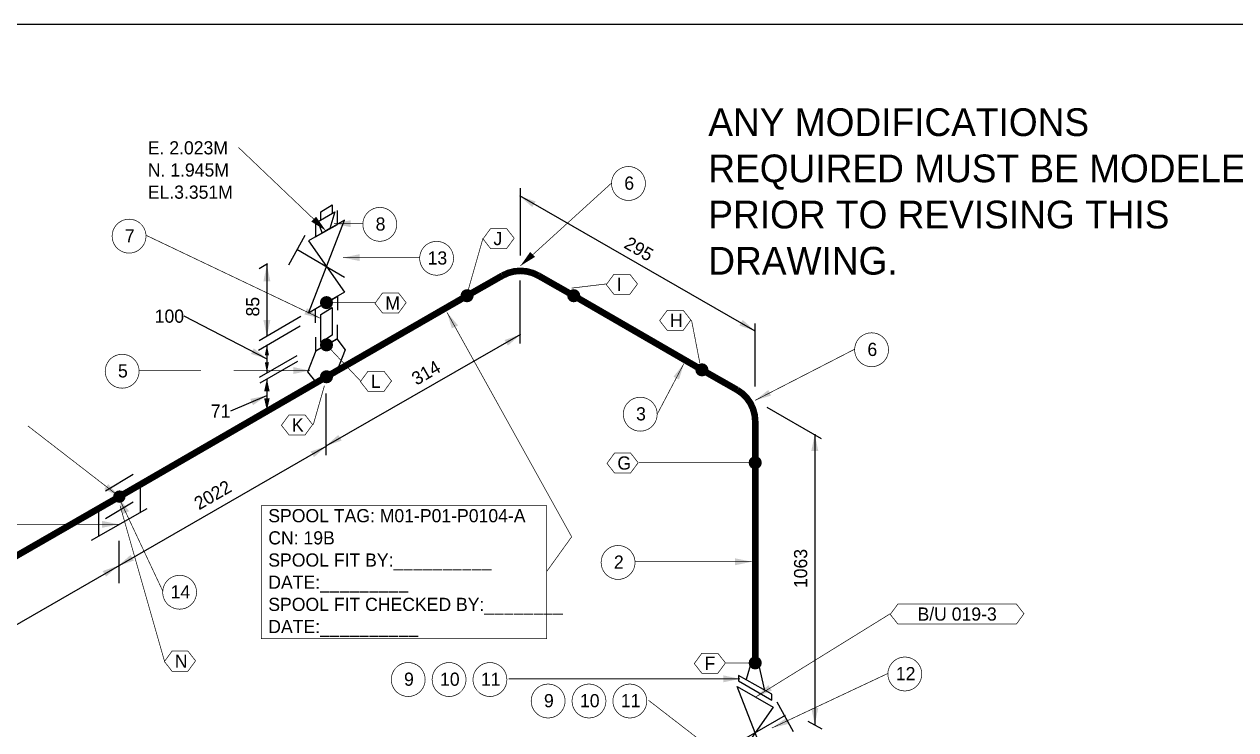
# Model space of a CAD drawing. Extents: x -4 to 431, y -3 to 272.
# Drawn here: x 85.7 to 260.6, y 166.3 to 268.2 of the extents above; entities that cross this region are included whole.
import ezdxf
from ezdxf.enums import TextEntityAlignment as Align

# ---------------------------------------------------------------- set-up
doc = ezdxf.new("R2010")
doc.units = 0
doc.header["$LTSCALE"] = 10
doc.layers.get('0').update_dxf_attribs({"lineweight": 0})
for name, color, linetype in [('BOM', 7, 'Continuous'), ('DIMENSION', 2, 'Continuous'), ('INTERNAL', 3, 'Continuous'), ('PIPE', 7, 'Continuous'), ('TEXT2', 40, 'Continuous'), ('Title Block', 255, 'Continuous'), ('TITLE BLOCK-TEXT', 12, 'Continuous'), ('WELDS', 7, 'Continuous')]:
    doc.layers.add(name, color=color, linetype=linetype)
doc.styles.add('framdcn', font='', dxfattribs={"height": 2.5})
doc.styles.add('HmNote', font='hm.shx')
doc.styles.add('Scovan Standard', font='', dxfattribs={"height": 2.5})
doc.styles.get("Standard").update_dxf_attribs({"font": ''})
doc.styles.get('framdcn').set_extended_font_data('Franklin Gothic Medium Cond')
doc.styles.get('Scovan Standard').set_extended_font_data('Franklin Gothic Medium Cond')
doc.styles.get('Standard').set_extended_font_data('Franklin Gothic Medium Cond')

# ---------------------------------------------------------------- blocks, each defined once
blk = doc.blocks.new('block10')
at = {"layer": 'TEXT2'}
blk.add_hatch(color=256, dxfattribs=at).paths.add_polyline_path([(0, 0), (-2.2, 1.1), (-1.6, 1.8)])
at = {"layer": 'TEXT2', "linetype": 'ByBlock', "const_width": 0.1, "flags": 128}
blk.add_lwpolyline([(-13.2, 10.2), (0, 0)], dxfattribs=at)
blk = doc.blocks.new('block11')
at = {"layer": 'TEXT2'}
blk.add_hatch(color=256, dxfattribs=at).paths.add_polyline_path([(0, 0), (2, 1.4), (2.4, 0.6)])
at = {"layer": 'TEXT2', "linetype": 'ByBlock', "const_width": 0.1, "flags": 128}
blk.add_lwpolyline([(16.8, 7.9), (0, 0)], dxfattribs=at)
blk = doc.blocks.new('block12')
at = {"layer": 'TEXT2'}
blk.add_hatch(color=256, dxfattribs=at).paths.add_polyline_path([(0, 0), (-2.4, -0.5), (-2.4, 0.5)])
at = {"layer": 'TEXT2', "linetype": 'ByBlock', "const_width": 0.1, "flags": 128}
blk.add_lwpolyline([(-33.4, 0), (0, 0)], dxfattribs=at)
blk = doc.blocks.new('block13')
at = {"layer": 'TEXT2'}
blk.add_hatch(color=256, dxfattribs=at).paths.add_polyline_path([(0, 0), (-2.4, -0.5), (-2.4, 0.5)])
at = {"layer": 'TEXT2', "linetype": 'ByBlock', "const_width": 0.1, "flags": 128}
blk.add_lwpolyline([(-16.8, 0), (0, 0)], dxfattribs=at)
blk = doc.blocks.new('block14')
at = {"layer": 'TEXT2'}
blk.add_hatch(color=256, dxfattribs=at).paths.add_polyline_path([(0, 0), (1.9, 1.5), (2.3, 0.7)])
at = {"layer": 'TEXT2', "linetype": 'ByBlock', "const_width": 0.1, "flags": 128}
blk.add_lwpolyline([(14.4, 7.4), (0, 0)], dxfattribs=at)
blk = doc.blocks.new('block15')
at = {"layer": 'TEXT2'}
blk.add_hatch(color=256, dxfattribs=at).paths.add_polyline_path([(0, 0), (-0.7, -2.3), (-1.5, -1.9)])
at = {"layer": 'TEXT2', "linetype": 'ByBlock', "const_width": 0.1, "flags": 128}
blk.add_lwpolyline([(-3.8, -7.2), (0, 0)], dxfattribs=at)
blk = doc.blocks.new('block16')
at = {"layer": 'TEXT2'}
blk.add_hatch(color=256, dxfattribs=at).paths.add_polyline_path([(0, 0), (1.4, 2), (2.1, 1.3)])
at = {"layer": 'TEXT2', "linetype": 'ByBlock', "const_width": 0.1, "flags": 128}
blk.add_lwpolyline([(13.2, 12), (0, 0)], dxfattribs=at)
blk = doc.blocks.new('block17')
at = {"layer": 'TEXT2'}
blk.add_hatch(color=256, dxfattribs=at).paths.add_polyline_path([(0, 0), (-2.4, 0.6), (-2, 1.5)])
at = {"layer": 'TEXT2', "linetype": 'ByBlock', "const_width": 0.1, "flags": 128}
blk.add_lwpolyline([(-25.2, 12), (0, 0)], dxfattribs=at)
blk = doc.blocks.new('block18')
at = {"layer": 'TEXT2'}
blk.add_hatch(color=256, dxfattribs=at).paths.add_polyline_path([(0, 0), (2.4, 0.5), (2.4, -0.5)])
at = {"layer": 'TEXT2', "linetype": 'ByBlock', "const_width": 0.1, "flags": 128}
blk.add_lwpolyline([(11.1, 0), (0, 0)], dxfattribs=at)
blk = doc.blocks.new('block19')
at = {"layer": 'TEXT2'}
blk.add_hatch(color=256, dxfattribs=at).paths.add_polyline_path([(0, 0), (-2.1, 1.3), (-1.4, 2)])
at = {"layer": 'TEXT2', "linetype": 'ByBlock', "const_width": 0.1, "flags": 128}
blk.add_lwpolyline([(-12.6, 12), (0, 0)], dxfattribs=at)
blk = doc.blocks.new('block20')
at = {"layer": 'TEXT2', "style": 'framdcn'}
for s, p in [('E. 2.023M', (0, 0)), ('N. 1.945M', (0, -3.2)), ('EL.3.351M', (0, -6.4))]:
    blk.add_text(s, height=1.9, dxfattribs=at).set_placement(p)
blk = doc.blocks.new('block21')
at = {"layer": 'TEXT2'}
blk.add_hatch(color=256, dxfattribs=at).paths.add_polyline_path([(0, 0), (2.4, 0.5), (2.4, -0.5)])
at = {"layer": 'TEXT2', "linetype": 'ByBlock', "const_width": 0.1, "flags": 128}
blk.add_lwpolyline([(4.2, 0), (0, 0)], dxfattribs=at)
blk = doc.blocks.new('block22')
at = {"layer": 'TEXT2'}
blk.add_hatch(color=256, dxfattribs=at).paths.add_polyline_path([(0, 0), (-2.2, 1.1), (-1.6, 1.8)])
at = {"layer": 'TEXT2', "linetype": 'ByBlock', "const_width": 0.1, "flags": 128}
blk.add_lwpolyline([(-13.2, 10.2), (0, 0)], dxfattribs=at)
blk = doc.blocks.new('block24')
at = {"layer": 'TEXT2'}
blk.add_hatch(color=256, dxfattribs=at).paths.add_polyline_path([(0, 0), (1.5, -2), (0.6, -2.4)])
at = {"layer": 'TEXT2', "linetype": 'ByBlock', "const_width": 0.1, "flags": 128}
blk.add_lwpolyline([(6.4, -13.6), (0, 0)], dxfattribs=at)
blk = doc.blocks.new('block25')
at = {"layer": 'TEXT2'}
blk.add_hatch(color=256, dxfattribs=at).paths.add_polyline_path([(0, 0), (-2.4, -0.5), (-2.4, 0.5)])
at = {"layer": 'TEXT2', "linetype": 'ByBlock', "const_width": 0.1, "flags": 128}
blk.add_lwpolyline([(-16, 0), (0, 0)], dxfattribs=at)
blk = doc.blocks.new('block29')
at = {"layer": 'TEXT2', "linetype": 'ByBlock', "const_width": 0.1, "flags": 128}
for points in [[(8.9, 0), (0, 0)], [(24.6, 0), (13.6, 0)]]:
    blk.add_lwpolyline(points, dxfattribs=at)
blk = doc.blocks.new('block39')
at = {"layer": 'PIPE', "linetype": 'ByBlock', "flags": 128}
for points in [[(-2.6, 11.9), (2.6, 8.9)], [(2.6, -1.5), (-2.6, 11.9)], [(2.6, 8.9), (-2.6, 1.5)], [(3.1, 9.7), (5.5, 5.4)], [(4.3, 7.7), (-2.6, 3.7)], [(-2.6, 1.5), (0, 0)], [(0, 0), (2.6, -1.5)]]:
    blk.add_lwpolyline(points, dxfattribs=at)
at = {"flags": 1}
for tag in ['Tag', 'UCI', 'Pipe Ref', 'Description', 'Key']:
    blk.add_attdef(tag, (0, 0), '', height=1, dxfattribs=at)
blk = doc.blocks.new('block40')
at = {"layer": 'PIPE', "linetype": 'ByBlock', "flags": 128}
for points in [[(-0.5, 4.4), (-1.3, 1.6)], [(0.5, 3.8), (-0.5, 4.4)], [(1.4, 0), (0.5, 3.8)], [(-2.4, 2.2), (-2.4, 1.4)], [(2.4, -0.5), (-2.4, 2.2)], [(-2.4, 1.4), (0, 0)], [(0, 0), (2.4, -1.4)], [(2.4, -1.4), (2.4, -0.5)]]:
    blk.add_lwpolyline(points, dxfattribs=at)
at = {"flags": 1}
for tag in ['Tag', 'UCI', 'Pipe Ref', 'Description', 'Key']:
    blk.add_attdef(tag, (0, 0), '', height=1, dxfattribs=at)
blk = doc.blocks.new('block41')
at = {"layer": 'PIPE', "linetype": 'ByBlock', "const_width": 0.95, "flags": 128}
blk.add_lwpolyline([(0, 28.9), (0, 0)], dxfattribs=at)
at = {"flags": 1}
for tag in ['Tag', 'UCI', 'Pipe Ref', 'Description', 'Key']:
    blk.add_attdef(tag, (0, 0), '', height=1, dxfattribs=at)
blk = doc.blocks.new('block42')
at = {"layer": 'PIPE', "linetype": 'ByBlock', "const_width": 0.95, "flags": 128}
for points in [[(-2.5, 7.4), (2.6, 4.5)], [(2.6, 4.5), (2.6, 4.5), (3.34, 3.98), (3.98, 3.34), (4.5, 2.6), (4.88, 1.78), (5.12, 0.9), (5.2, 0)], [(5.2, 0), (5.2, -6)]]:
    blk.add_lwpolyline(points, dxfattribs=at)
at = {"flags": 1}
for tag in ['Tag', 'UCI', 'Pipe Ref', 'Description', 'Key']:
    blk.add_attdef(tag, (0, 0), '', height=1, dxfattribs=at)
blk = doc.blocks.new('block43')
at = {"layer": 'PIPE', "linetype": 'ByBlock', "const_width": 0.95, "flags": 128}
blk.add_lwpolyline([(-18.5, 10.7), (0, 0)], dxfattribs=at)
at = {"flags": 1}
for tag in ['Tag', 'UCI', 'Pipe Ref', 'Description', 'Key']:
    blk.add_attdef(tag, (0, 0), '', height=1, dxfattribs=at)
blk = doc.blocks.new('block44')
at = {"layer": 'PIPE', "linetype": 'ByBlock', "const_width": 0.95, "flags": 128}
for points in [[(-2.6, 4.51), (-1.78, 4.89), (-0.91, 5.12), (0, 5.2), (0.9, 5.12), (1.78, 4.89), (2.6, 4.51)], [(-7.7, 1.61), (-2.6, 4.51)], [(2.6, 4.51), (7.7, 1.61)]]:
    blk.add_lwpolyline(points, dxfattribs=at)
at = {"flags": 1}
for tag in ['Tag', 'UCI', 'Pipe Ref', 'Description', 'Key']:
    blk.add_attdef(tag, (0, 0), '', height=1, dxfattribs=at)
blk = doc.blocks.new('block45')
at = {"layer": 'PIPE', "linetype": 'ByBlock', "const_width": 0.95, "flags": 128}
blk.add_lwpolyline([(-20.3, -11.7), (0, 0)], dxfattribs=at)
at = {"flags": 1}
for tag in ['Tag', 'UCI', 'Pipe Ref', 'Description', 'Key']:
    blk.add_attdef(tag, (0, 0), '', height=1, dxfattribs=at)
blk = doc.blocks.new('block46')
at = {"layer": 'PIPE', "linetype": 'ByBlock', "flags": 128}
for points in [[(1.6, 5.5), (1.6, 7.5)], [(-1.6, 5.7), (-1.6, 3.7)], [(-1.6, 3.7), (1.6, 5.5)], [(-1.5, 3.8), (1.5, 5.5)], [(1.5, 5.5), (2.7, 3.9)], [(-2.7, 0.7), (-1.5, 3.8)], [(2.7, 3.9), (1.5, 0.8)], [(-1.5, -0.8), (-2.7, 0.7)], [(0, 0), (-1.5, -0.8)], [(1.5, 0.8), (0, 0)]]:
    blk.add_lwpolyline(points, dxfattribs=at)
at = {"flags": 1}
for tag in ['Tag', 'UCI', 'Pipe Ref', 'Description', 'Key']:
    blk.add_attdef(tag, (0, 0), '', height=1, dxfattribs=at)
blk = doc.blocks.new('block47')
at = {"layer": 'PIPE', "linetype": 'ByBlock', "flags": 128}
for points in [[(-0.8, 3.5), (0.8, 4.5)], [(-0.8, -0.5), (-0.8, 3.5)], [(0.8, 4.5), (0.8, 0.5)], [(0, 0), (-0.8, -0.5)], [(0.8, 0.5), (0, 0)]]:
    blk.add_lwpolyline(points, dxfattribs=at)
at = {"flags": 1}
for tag in ['Tag', 'UCI', 'Pipe Ref', 'Description', 'Key']:
    blk.add_attdef(tag, (0, 0), '', height=1, dxfattribs=at)
blk = doc.blocks.new('block48')
at = {"layer": 'PIPE', "linetype": 'ByBlock', "flags": 128}
for points in [[(0, 12.4), (0, 14.4)], [(1, 13), (-4.2, 10)], [(-4.2, -0.4), (1, 13)], [(-3.2, 12.6), (-3.2, 10.6)], [(-3.2, 10.6), (0, 12.4)], [(-4.7, 10.8), (-7.1, 6.5)], [(-5.9, 8.8), (1, 4.8)], [(-4.2, 10), (1, 2.6)], [(-3.2, 0.2), (0, 2)], [(1, 2.6), (-1.6, 1.1)], [(0, 2), (0, 0)], [(-1.6, 1.1), (-4.2, -0.4)], [(-3.2, -1.8), (-3.2, 0.2)]]:
    blk.add_lwpolyline(points, dxfattribs=at)
at = {"flags": 1}
for tag in ['Tag', 'UCI', 'Pipe Ref', 'Description', 'Key']:
    blk.add_attdef(tag, (0, 0), '', height=1, dxfattribs=at)
blk = doc.blocks.new('block49')
at = {"layer": 'PIPE', "linetype": 'ByBlock', "flags": 128}
for points in [[(-0.8, 2.7), (0.8, 3.7)], [(0.8, 3.7), (0.8, 2.5)], [(-1.2, 1.3), (1.2, 2.7)], [(-0.8, 1.5), (-0.8, 2.7)], [(1.2, 2.7), (0.5, 0.3)], [(-0.6, -0.3), (-1.2, 1.3)], [(0, 0), (-0.6, -0.3)], [(0.5, 0.3), (0, 0)]]:
    blk.add_lwpolyline(points, dxfattribs=at)
at = {"flags": 1}
for tag in ['Tag', 'UCI', 'Pipe Ref', 'Description', 'Key']:
    blk.add_attdef(tag, (0, 0), '', height=1, dxfattribs=at)
blk = doc.blocks.new('block50')
at = {"layer": 'PIPE', "linetype": 'ByBlock', "const_width": 0.95, "flags": 128}
for points in [[(-29.9, -17.3), (0, 0)], [(-60.5, -34.9), (-29.9, -17.3)]]:
    blk.add_lwpolyline(points, dxfattribs=at)
at = {"flags": 1}
for tag in ['Tag', 'UCI', 'Pipe Ref', 'Description', 'Key']:
    blk.add_attdef(tag, (0, 0), '', height=1, dxfattribs=at)
blk = doc.blocks.new('block51')
at = {"layer": 'PIPE', "linetype": 'ByBlock', "flags": 128}
for points in [[(4, 2.4), (0, 0)], [(4, -1.6), (0, -4)]]:
    blk.add_lwpolyline(points, dxfattribs=at)
at = {"flags": 1}
for tag in ['Tag', 'UCI', 'Pipe Ref', 'Description', 'Key']:
    blk.add_attdef(tag, (0, 0), '', height=1, dxfattribs=at)
blk = doc.blocks.new('block52')
at = {"layer": 'PIPE', "linetype": 'ByBlock', "flags": 128}
for points in [[(-1, 3.5), (-1, -0.5)], [(-8, -4.6), (0, 0)], [(-7, 0), (-7, -4)]]:
    blk.add_lwpolyline(points, dxfattribs=at)
at = {"flags": 1}
for tag in ['Tag', 'UCI', 'Pipe Ref', 'Description', 'Key']:
    blk.add_attdef(tag, (0, 0), '', height=1, dxfattribs=at)
blk = doc.blocks.new('block59')
at = {"layer": 'WELDS'}
h = blk.add_hatch(color=256, dxfattribs=at)
edge = h.paths.add_edge_path(flags=0)
edge.add_arc((0, 0), 0.95, 0, 360)
at = {"flags": 1}
for tag in ['Tag', 'UCI', 'Pipe Ref', 'Description', 'Key']:
    blk.add_attdef(tag, (0, 0), '', height=1, dxfattribs=at)
blk = doc.blocks.new('block60')
at = {"layer": 'WELDS'}
h = blk.add_hatch(color=256, dxfattribs=at)
edge = h.paths.add_edge_path(flags=0)
edge.add_arc((0, 0), 0.95, 0, 360)
at = {"flags": 1}
for tag in ['Tag', 'UCI', 'Pipe Ref', 'Description', 'Key']:
    blk.add_attdef(tag, (0, 0), '', height=1, dxfattribs=at)
blk = doc.blocks.new('block61')
at = {"layer": 'WELDS'}
h = blk.add_hatch(color=256, dxfattribs=at)
edge = h.paths.add_edge_path(flags=0)
edge.add_arc((0, 0), 0.95, 0, 360)
at = {"flags": 1}
for tag in ['Tag', 'UCI', 'Pipe Ref', 'Description', 'Key']:
    blk.add_attdef(tag, (0, 0), '', height=1, dxfattribs=at)
blk = doc.blocks.new('block62')
at = {"layer": 'WELDS'}
h = blk.add_hatch(color=256, dxfattribs=at)
edge = h.paths.add_edge_path(flags=0)
edge.add_arc((0, 0), 0.95, 0, 360)
at = {"flags": 1}
for tag in ['Tag', 'UCI', 'Pipe Ref', 'Description', 'Key']:
    blk.add_attdef(tag, (0, 0), '', height=1, dxfattribs=at)
blk = doc.blocks.new('block63')
at = {"layer": 'WELDS'}
h = blk.add_hatch(color=256, dxfattribs=at)
edge = h.paths.add_edge_path(flags=0)
edge.add_arc((0, 0), 0.95, 0, 360)
at = {"flags": 1}
for tag in ['Tag', 'UCI', 'Pipe Ref', 'Description', 'Key']:
    blk.add_attdef(tag, (0, 0), '', height=1, dxfattribs=at)
blk = doc.blocks.new('block64')
at = {"layer": 'WELDS'}
h = blk.add_hatch(color=256, dxfattribs=at)
edge = h.paths.add_edge_path(flags=0)
edge.add_arc((0, 0), 0.95, 0, 360)
at = {"flags": 1}
for tag in ['Tag', 'UCI', 'Pipe Ref', 'Description', 'Key']:
    blk.add_attdef(tag, (0, 0), '', height=1, dxfattribs=at)
blk = doc.blocks.new('block65')
at = {"layer": 'WELDS'}
h = blk.add_hatch(color=256, dxfattribs=at)
edge = h.paths.add_edge_path(flags=0)
edge.add_arc((0, 0), 0.95, 0, 360)
at = {"flags": 1}
for tag in ['Tag', 'UCI', 'Pipe Ref', 'Description', 'Key']:
    blk.add_attdef(tag, (0, 0), '', height=1, dxfattribs=at)
blk = doc.blocks.new('block66')
at = {"layer": 'WELDS'}
h = blk.add_hatch(color=256, dxfattribs=at)
edge = h.paths.add_edge_path(flags=0)
edge.add_arc((0, 0), 0.95, 0, 360)
at = {"flags": 1}
for tag in ['Tag', 'UCI', 'Pipe Ref', 'Description', 'Key']:
    blk.add_attdef(tag, (0, 0), '', height=1, dxfattribs=at)
blk = doc.blocks.new('block67')
at = {"layer": 'WELDS'}
h = blk.add_hatch(color=256, dxfattribs=at)
edge = h.paths.add_edge_path(flags=0)
edge.add_arc((0, 0), 0.9, 0, 360)
at = {"flags": 1}
for tag in ['Tag', 'UCI', 'Pipe Ref', 'Description', 'Key']:
    blk.add_attdef(tag, (0, 0), '', height=1, dxfattribs=at)
blk = doc.blocks.new('tt-sv-iso-db')
at = {"layer": 'DEFPOINTS', "color": 1, "insert": (-196.72, -12.14), "char_height": 4, "width": 81.4864, "attachment_point": 2, "style": 'HmNote'}
blk.add_mtext('\\pxql;ANY MODIFICATIONS REQUIRED MUST BE MODELED PRIOR TO REVISING THIS DRAWING.', dxfattribs=at)
at = {"layer": 'TITLE BLOCK-TEXT', "color": 210, "style": 'Scovan Standard'}
for tag, p in [('CN', (-57.69, -221.76)), ('MOD_NO', (-41.21, -221.76)), ('INSULATION', (-49.45, -229.02)), ('PAINT', (-16.49, -229.02)), ('LN', (-32.97, -236.28)), ('CLIENTDWGNO', (-32.97, -243.54))]:
    blk.add_attdef(tag, text='', height=2, dxfattribs=at).set_placement(p, align=Align.MIDDLE_CENTER)
at = {"layer": 'TITLE BLOCK-TEXT', "color": 210, "lineweight": 30, "flags": 104}
blk.add_attdef('WPS', text='', height=2, dxfattribs=at).set_placement((-16.43, -221.76), align=Align.MIDDLE_CENTER)
blk = doc.blocks.new('PADX-TBD')
at = {"layer": 'Title Block', "color": 255}
blk.add_line((0, 536.37), (843.77, 536.37), dxfattribs=at)
at = {"layer": 'TITLE BLOCK-TEXT', "color": 12, "style": 'Scovan Standard', "flags": 8}
for tag, p in [('REF_5', (25, 38.42)), ('REV_5', (352.84, 38.42)), ('PROJECT5', (504.32, 38.42)), ('DATE5', (525.83, 38.42)), ('BY5', (542.96, 38.42)), ('CHK5', (555.71, 38.42)), ('PE5', (568.45, 38.42)), ('REF_4', (25, 31.19)), ('REV_4', (352.84, 31.19)), ('PROJECT4', (504.32, 31.19)), ('DATE4', (525.83, 31.19)), ('BY4', (542.96, 31.19)), ('CHK4', (555.71, 31.19)), ('PE4', (568.45, 31.19)), ('REF_3', (25, 23.97)), ('REV_3', (352.84, 23.97)), ('PROJECT3', (504.32, 23.97)), ('DATE3', (525.83, 23.97)), ('BY3', (542.96, 23.97)), ('CHK3', (555.71, 23.97)), ('PE3', (568.45, 23.97)), ('REF_2', (25, 16.74)), ('REV_2', (352.84, 16.74)), ('PROJECT2', (504.32, 16.74)), ('DATE2', (525.83, 16.74)), ('BY2', (542.96, 16.74)), ('CHK2', (555.71, 16.74)), ('PE2', (568.45, 16.74)), ('REF_1', (25, 9.51)), ('REV_1', (352.84, 9.51)), ('PROJECT1', (504.32, 9.51)), ('DATE1', (525.83, 9.51)), ('BY1', (542.96, 9.51)), ('CHK1', (555.71, 9.51)), ('PE1', (568.45, 9.51))]:
    blk.add_attdef(tag, text='', height=2.5, dxfattribs=at).set_placement(p, align=Align.MIDDLE_CENTER)
for tag, height, p in [('REF_5_DESC', 2.5, (52.27, 38.42)), ('REV_5_DESC', 2.5, (363.04, 38.42)), ('REF_4_DESC', 2.5, (52.27, 31.19)), ('REV_4_DESC', 2.5, (363.04, 31.19)), ('REF_3_DESC', 2.5, (52.27, 23.97)), ('REV_3_DESC', 2.5, (363.04, 23.97)), ('REF_2_DESC', 2.5, (52.27, 16.74)), ('REV_2_DESC', 2.5, (363.04, 16.74)), ('REF_1_DESC', 2.5, (52.27, 9.51)), ('REV_1_DESC', 2.5, (363.04, 9.51)), ('PATH', 2, (13, -2.9)), ('USER_PLOTTED', 2, (309, -2.9)), ('PLOT_DATE', 2, (348, -2.9))]:
    blk.add_attdef(tag, text='', height=height, dxfattribs=at).set_placement(p, align=Align.MIDDLE_LEFT)
at = {"layer": 'TITLE BLOCK-TEXT', "color": 12, "style": 'Scovan Standard'}
for tag, p in [('TITLE1', (747.45, 37.28)), ('LSD', (747.45, 31.28)), ('TITLE2', (747.45, 25.28)), ('TITLE3', (747.45, 19.28)), ('CLIENTDRAWINGNO', (686.57, 5.99)), ('RN', (838.5, 5.99))]:
    blk.add_attdef(tag, text='', height=4, dxfattribs=at).set_placement(p, align=Align.MIDDLE_CENTER)
at = {"layer": 'TITLE BLOCK-TEXT', "color": 210, "style": 'Scovan Standard', "flags": 8}
blk.add_attdef('DWGNO', text='', height=4, dxfattribs=at).set_placement((777.51, 5.99), align=Align.MIDDLE_CENTER)

msp = doc.modelspace()

# ---------------------------------------------------------------- hatches: boundary and pattern name
at = {"layer": 'DIMENSION'}
for points in [[(157.2, 243.4), (159.5, 242.6), (159, 241.8)], [(120.7, 233.5), (121.2, 231.1), (120.2, 231.1)], [(120.7, 223.1), (120.2, 225.5), (121.2, 225.5)], [(191.2, 223.9), (188.9, 224.7), (189.4, 225.5)], [(157.3, 223.4), (155.5, 221.8), (155, 222.6)], [(120.7, 219.9), (118.4, 220.6), (118.8, 221.4)], [(120.7, 221.9), (121, 220.4), (120.4, 220.4)], [(120.7, 217.9), (120.4, 219.4), (121, 219.4)], [(120.7, 217), (121.1, 215.2), (120.3, 215.2)], [(120.7, 214.6), (118.7, 213.2), (118.3, 214.1)], [(120.7, 212.4), (120.3, 214.2), (121.1, 214.2)], [(129.2, 207.3), (131, 208.9), (131.5, 208.1)], [(199.8, 209), (200.3, 206.6), (199.3, 206.6)], [(129.3, 207.3), (127.5, 205.7), (127, 206.5)], [(99.21, 189.98), (101.01, 191.58), (101.51, 190.78)], [(99.28, 190.06), (97.48, 188.46), (96.98, 189.26)], [(199.8, 167.1), (199.3, 169.5), (200.3, 169.5)]]:
    msp.add_hatch(color=256, dxfattribs=at).paths.add_polyline_path(points)
at = {"layer": 'INTERNAL'}
msp.add_hatch(color=256, dxfattribs=at).paths.add_polyline_path([(191.3, 171.1), (193.1, 172.8), (193.6, 172)])
at = {"layer": 'TEXT2'}
for points in [[(146.7, 226.6), (148.3, 224.7), (147.4, 224.3)], [(126.9, 218.2), (124.5, 217.7), (124.5, 218.7)]]:
    msp.add_hatch(color=256, dxfattribs=at).paths.add_polyline_path(points)

# ---------------------------------------------------------------- linework, layer by layer
at = {"layer": 'DIMENSION', "linetype": 'ByBlock', "flags": 128}
for points in [[(191.2, 223.9), (157.2, 243.4)], [(157.3, 234.8), (157.3, 244.5)], [(120.8, 233.6), (119.6, 232.9)], [(120.7, 233.5), (120.7, 223.1)], [(157.2, 231.2), (157.2, 222.1)], [(108.7, 226.1), (120.7, 219.9)], [(125.6, 226), (119.6, 222.5)], [(125.5, 224.6), (119.5, 221.1)], [(191.2, 215.9), (191.2, 225)], [(157.3, 223.4), (129.2, 207.3)], [(120.7, 221.9), (120.7, 217.9)], [(125, 220.3), (119.6, 217.2)], [(125.1, 219.5), (119.7, 216.4)], [(120.7, 217), (120.7, 212.4)], [(115.5, 212.4), (120.7, 214.6)], [(129.2, 214.9), (129.2, 206)], [(121.6, 212.9), (119.6, 211.8)], [(192.9, 212.9), (200.7, 208.4)], [(199.8, 209), (199.8, 167.1)], [(129.3, 207.3), (64.7, 170.1)], [(99.3, 193.6), (99.3, 187.52)], [(198.8, 167.6), (200.8, 166.5)]]:
    msp.add_lwpolyline(points, dxfattribs=at)
at = {"layer": 'INTERNAL', "linetype": 'ByBlock', "const_width": 0.1, "flags": 128}
msp.add_lwpolyline([(211.8, 181.6), (210.7, 183), (211.8, 184.5), (228.9, 184.5), (230, 183.1), (228.9, 181.6)], close=True, dxfattribs=at)
msp.add_lwpolyline([(210.7, 183.1), (191.3, 171.1)], dxfattribs=at)
at = {"layer": 'TEXT2', "linetype": 'ByBlock', "const_width": 0.1, "flags": 128}
for points in [[(175.31, 244.77), (175.2, 244.36), (175.02, 243.97), (174.78, 243.63), (174.47, 243.32), (174.12, 243.08), (173.74, 242.9), (173.33, 242.79), (172.9, 242.75), (172.47, 242.79), (172.06, 242.9), (171.68, 243.08), (171.33, 243.32), (171.02, 243.63), (170.78, 243.97), (170.6, 244.36), (170.49, 244.77), (170.45, 245.2), (170.49, 245.63), (170.6, 246.04), (170.78, 246.43), (171.02, 246.77), (171.33, 247.08), (171.68, 247.32), (172.06, 247.5), (172.47, 247.61), (172.9, 247.65), (173.33, 247.61), (173.74, 247.5), (174.12, 247.32), (174.47, 247.08), (174.78, 246.77), (175.02, 246.43), (175.2, 246.04), (175.31, 245.63), (175.35, 245.2)], [(139.41, 238.87), (139.3, 238.46), (139.12, 238.07), (138.88, 237.73), (138.57, 237.42), (138.22, 237.18), (137.84, 237), (137.43, 236.89), (137, 236.85), (136.57, 236.89), (136.16, 237), (135.78, 237.18), (135.43, 237.42), (135.12, 237.73), (134.88, 238.07), (134.7, 238.46), (134.59, 238.87), (134.55, 239.3), (134.59, 239.73), (134.7, 240.14), (134.88, 240.53), (135.12, 240.87), (135.43, 241.18), (135.78, 241.42), (136.16, 241.6), (136.57, 241.71), (137, 241.75), (137.43, 241.71), (137.84, 241.6), (138.22, 241.42), (138.57, 241.18), (138.88, 240.87), (139.12, 240.53), (139.3, 240.14), (139.41, 239.73), (139.45, 239.3)], [(103.21, 237.17), (103.1, 236.76), (102.92, 236.38), (102.68, 236.03), (102.37, 235.72), (102.03, 235.48), (101.64, 235.3), (101.23, 235.19), (100.8, 235.15), (100.37, 235.19), (99.96, 235.3), (99.58, 235.48), (99.23, 235.72), (98.92, 236.03), (98.68, 236.38), (98.5, 236.76), (98.39, 237.17), (98.35, 237.6), (98.39, 238.03), (98.5, 238.44), (98.68, 238.82), (98.92, 239.17), (99.23, 239.48), (99.58, 239.72), (99.96, 239.9), (100.37, 240.01), (100.8, 240.05), (101.23, 240.01), (101.64, 239.9), (102.03, 239.72), (102.37, 239.48), (102.68, 239.17), (102.92, 238.82), (103.1, 238.44), (103.21, 238.03), (103.25, 237.6)], [(147.61, 233.97), (147.5, 233.56), (147.32, 233.18), (147.08, 232.83), (146.77, 232.52), (146.43, 232.28), (146.04, 232.1), (145.63, 231.99), (145.2, 231.95), (144.77, 231.99), (144.36, 232.1), (143.97, 232.28), (143.63, 232.52), (143.32, 232.83), (143.08, 233.18), (142.9, 233.56), (142.79, 233.97), (142.75, 234.4), (142.79, 234.83), (142.9, 235.24), (143.08, 235.62), (143.32, 235.97), (143.63, 236.28), (143.97, 236.52), (144.36, 236.7), (144.77, 236.81), (145.2, 236.85), (145.63, 236.81), (146.04, 236.7), (146.43, 236.52), (146.77, 236.28), (147.08, 235.97), (147.32, 235.62), (147.5, 235.24), (147.61, 234.83), (147.65, 234.4)], [(210.41, 220.77), (210.3, 220.36), (210.12, 219.97), (209.88, 219.63), (209.57, 219.32), (209.22, 219.08), (208.84, 218.9), (208.43, 218.79), (208, 218.75), (207.57, 218.79), (207.16, 218.9), (206.78, 219.08), (206.43, 219.32), (206.12, 219.63), (205.88, 219.97), (205.7, 220.36), (205.59, 220.77), (205.55, 221.2), (205.59, 221.63), (205.7, 222.04), (205.88, 222.43), (206.12, 222.77), (206.43, 223.08), (206.78, 223.32), (207.16, 223.5), (207.57, 223.61), (208, 223.65), (208.43, 223.61), (208.84, 223.5), (209.22, 223.32), (209.57, 223.08), (209.88, 222.77), (210.12, 222.43), (210.3, 222.04), (210.41, 221.63), (210.45, 221.2)], [(102.21, 217.67), (102.1, 217.26), (101.92, 216.88), (101.68, 216.53), (101.37, 216.22), (101.03, 215.98), (100.64, 215.8), (100.23, 215.69), (99.8, 215.65), (99.37, 215.69), (98.96, 215.8), (98.58, 215.98), (98.23, 216.22), (97.92, 216.53), (97.68, 216.88), (97.5, 217.26), (97.39, 217.67), (97.35, 218.1), (97.39, 218.53), (97.5, 218.94), (97.68, 219.32), (97.92, 219.67), (98.23, 219.98), (98.58, 220.22), (98.96, 220.4), (99.37, 220.51), (99.8, 220.55), (100.23, 220.51), (100.64, 220.4), (101.03, 220.22), (101.37, 219.98), (101.68, 219.67), (101.92, 219.32), (102.1, 218.94), (102.21, 218.53), (102.25, 218.1)], [(177.01, 211.47), (176.9, 211.06), (176.72, 210.68), (176.48, 210.33), (176.17, 210.02), (175.82, 209.78), (175.44, 209.6), (175.03, 209.49), (174.6, 209.45), (174.17, 209.49), (173.76, 209.6), (173.38, 209.78), (173.03, 210.02), (172.72, 210.33), (172.48, 210.68), (172.3, 211.06), (172.19, 211.47), (172.15, 211.9), (172.19, 212.33), (172.3, 212.74), (172.48, 213.12), (172.72, 213.47), (173.03, 213.78), (173.38, 214.02), (173.76, 214.2), (174.17, 214.31), (174.6, 214.35), (175.03, 214.31), (175.44, 214.2), (175.82, 214.02), (176.17, 213.78), (176.48, 213.47), (176.72, 213.12), (176.9, 212.74), (177.01, 212.33), (177.05, 211.9)], [(119.9, 179.5), (119.9, 198.7), (161.1, 198.7), (161.1, 179.5)], [(173.81, 190.07), (173.7, 189.66), (173.52, 189.28), (173.28, 188.93), (172.97, 188.62), (172.62, 188.38), (172.24, 188.2), (171.83, 188.09), (171.4, 188.05), (170.97, 188.09), (170.56, 188.2), (170.18, 188.38), (169.83, 188.62), (169.52, 188.93), (169.28, 189.28), (169.1, 189.66), (168.99, 190.07), (168.95, 190.5), (168.99, 190.93), (169.1, 191.34), (169.28, 191.72), (169.52, 192.07), (169.83, 192.38), (170.18, 192.62), (170.56, 192.8), (170.97, 192.91), (171.4, 192.95), (171.83, 192.91), (172.24, 192.8), (172.62, 192.62), (172.97, 192.38), (173.28, 192.07), (173.52, 191.72), (173.7, 191.34), (173.81, 190.93), (173.85, 190.5)], [(110.51, 185.77), (110.4, 185.36), (110.22, 184.97), (109.98, 184.63), (109.67, 184.32), (109.33, 184.08), (108.94, 183.9), (108.53, 183.79), (108.1, 183.75), (107.67, 183.79), (107.26, 183.9), (106.88, 184.08), (106.53, 184.32), (106.22, 184.63), (105.98, 184.97), (105.8, 185.36), (105.69, 185.77), (105.65, 186.2), (105.69, 186.63), (105.8, 187.04), (105.98, 187.43), (106.22, 187.77), (106.53, 188.08), (106.88, 188.32), (107.26, 188.5), (107.67, 188.61), (108.1, 188.65), (108.53, 188.61), (108.94, 188.5), (109.33, 188.32), (109.67, 188.08), (109.98, 187.77), (110.22, 187.43), (110.4, 187.04), (110.51, 186.63), (110.55, 186.2)], [(215.21, 173.97), (215.1, 173.56), (214.92, 173.18), (214.68, 172.83), (214.37, 172.52), (214.03, 172.28), (213.64, 172.1), (213.23, 171.99), (212.8, 171.95), (212.37, 171.99), (211.96, 172.1), (211.57, 172.28), (211.23, 172.52), (210.92, 172.83), (210.68, 173.18), (210.5, 173.56), (210.39, 173.97), (210.35, 174.4), (210.39, 174.83), (210.5, 175.24), (210.68, 175.62), (210.92, 175.97), (211.23, 176.28), (211.57, 176.52), (211.96, 176.7), (212.37, 176.81), (212.8, 176.85), (213.23, 176.81), (213.64, 176.7), (214.03, 176.52), (214.37, 176.28), (214.68, 175.97), (214.92, 175.62), (215.1, 175.24), (215.21, 174.83), (215.25, 174.4)], [(143.51, 173.17), (143.4, 172.76), (143.22, 172.38), (142.98, 172.03), (142.67, 171.72), (142.32, 171.48), (141.94, 171.3), (141.53, 171.19), (141.1, 171.15), (140.67, 171.19), (140.26, 171.3), (139.88, 171.48), (139.53, 171.72), (139.22, 172.03), (138.98, 172.38), (138.8, 172.76), (138.69, 173.17), (138.65, 173.6), (138.69, 174.03), (138.8, 174.44), (138.98, 174.82), (139.22, 175.17), (139.53, 175.48), (139.88, 175.72), (140.26, 175.9), (140.67, 176.01), (141.1, 176.05), (141.53, 176.01), (141.94, 175.9), (142.32, 175.72), (142.67, 175.48), (142.98, 175.17), (143.22, 174.82), (143.4, 174.44), (143.51, 174.03), (143.55, 173.6)], [(149.41, 173.17), (149.3, 172.76), (149.12, 172.38), (148.88, 172.03), (148.57, 171.72), (148.22, 171.48), (147.84, 171.3), (147.43, 171.19), (147, 171.15), (146.57, 171.19), (146.16, 171.3), (145.78, 171.48), (145.43, 171.72), (145.12, 172.03), (144.88, 172.38), (144.7, 172.76), (144.59, 173.17), (144.55, 173.6), (144.59, 174.03), (144.7, 174.44), (144.88, 174.82), (145.12, 175.17), (145.43, 175.48), (145.78, 175.72), (146.16, 175.9), (146.57, 176.01), (147, 176.05), (147.43, 176.01), (147.84, 175.9), (148.22, 175.72), (148.57, 175.48), (148.88, 175.17), (149.12, 174.82), (149.3, 174.44), (149.41, 174.03), (149.45, 173.6)], [(155.31, 173.17), (155.2, 172.76), (155.02, 172.38), (154.78, 172.03), (154.47, 171.72), (154.12, 171.48), (153.74, 171.3), (153.33, 171.19), (152.9, 171.15), (152.47, 171.19), (152.06, 171.3), (151.68, 171.48), (151.33, 171.72), (151.02, 172.03), (150.78, 172.38), (150.6, 172.76), (150.49, 173.17), (150.45, 173.6), (150.49, 174.03), (150.6, 174.44), (150.78, 174.82), (151.02, 175.17), (151.33, 175.48), (151.68, 175.72), (152.06, 175.9), (152.47, 176.01), (152.9, 176.05), (153.33, 176.01), (153.74, 175.9), (154.12, 175.72), (154.47, 175.48), (154.78, 175.17), (155.02, 174.82), (155.2, 174.44), (155.31, 174.03), (155.35, 173.6)], [(163.71, 170.07), (163.6, 169.66), (163.42, 169.28), (163.18, 168.93), (162.87, 168.62), (162.53, 168.38), (162.14, 168.2), (161.73, 168.09), (161.3, 168.05), (160.87, 168.09), (160.46, 168.2), (160.07, 168.38), (159.73, 168.62), (159.42, 168.93), (159.18, 169.28), (159, 169.66), (158.89, 170.07), (158.85, 170.5), (158.89, 170.93), (159, 171.34), (159.18, 171.72), (159.42, 172.07), (159.73, 172.38), (160.07, 172.62), (160.46, 172.8), (160.87, 172.91), (161.3, 172.95), (161.73, 172.91), (162.14, 172.8), (162.53, 172.62), (162.87, 172.38), (163.18, 172.07), (163.42, 171.72), (163.6, 171.34), (163.71, 170.93), (163.75, 170.5)], [(169.61, 170.07), (169.5, 169.66), (169.32, 169.28), (169.08, 168.93), (168.77, 168.62), (168.43, 168.38), (168.04, 168.2), (167.63, 168.09), (167.2, 168.05), (166.77, 168.09), (166.36, 168.2), (165.97, 168.38), (165.63, 168.62), (165.32, 168.93), (165.08, 169.28), (164.9, 169.66), (164.79, 170.07), (164.75, 170.5), (164.79, 170.93), (164.9, 171.34), (165.08, 171.72), (165.32, 172.07), (165.63, 172.38), (165.97, 172.62), (166.36, 172.8), (166.77, 172.91), (167.2, 172.95), (167.63, 172.91), (168.04, 172.8), (168.43, 172.62), (168.77, 172.38), (169.08, 172.07), (169.32, 171.72), (169.5, 171.34), (169.61, 170.93), (169.65, 170.5)], [(175.51, 170.07), (175.4, 169.66), (175.22, 169.28), (174.98, 168.93), (174.67, 168.62), (174.32, 168.38), (173.94, 168.2), (173.53, 168.09), (173.1, 168.05), (172.67, 168.09), (172.26, 168.2), (171.88, 168.38), (171.53, 168.62), (171.22, 168.93), (170.98, 169.28), (170.8, 169.66), (170.69, 170.07), (170.65, 170.5), (170.69, 170.93), (170.8, 171.34), (170.98, 171.72), (171.22, 172.07), (171.53, 172.38), (171.88, 172.62), (172.26, 172.8), (172.67, 172.91), (173.1, 172.95), (173.53, 172.91), (173.94, 172.8), (174.32, 172.62), (174.67, 172.38), (174.98, 172.07), (175.22, 171.72), (175.4, 171.34), (175.51, 170.93), (175.55, 170.5)]]:
    msp.add_lwpolyline(points, close=True, dxfattribs=at)
at = {"layer": 'TEXT2', "color": 20, "linetype": 'ByBlock', "const_width": 0.1, "flags": 128}
for points in [[(153, 235.8), (151.9, 237.2), (153, 238.7), (155.3, 238.7), (156.4, 237.3), (155.3, 235.8)], [(170.8, 229.2), (169.7, 230.6), (170.8, 232.1), (173.1, 232.1), (174.2, 230.7), (173.1, 229.2)], [(137.4, 226.5), (136.3, 227.9), (137.4, 229.4), (139.7, 229.4), (140.8, 228), (139.7, 226.5)], [(178.5, 224), (177.4, 225.4), (178.5, 226.9), (180.8, 226.9), (181.9, 225.5), (180.8, 224)], [(135.3, 215.2), (134.2, 216.6), (135.3, 218.1), (137.6, 218.1), (138.7, 216.7), (137.6, 215.2)], [(123.9, 208.9), (122.8, 210.3), (123.9, 211.8), (126.2, 211.8), (127.3, 210.4), (126.2, 208.9)], [(170.9, 203.4), (169.8, 204.8), (170.9, 206.3), (173.2, 206.3), (174.3, 204.9), (173.2, 203.4)], [(107, 174.8), (105.9, 176.2), (107, 177.7), (109.3, 177.7), (110.4, 176.3), (109.3, 174.8)], [(183.5, 174.5), (182.4, 175.9), (183.5, 177.4), (185.8, 177.4), (186.9, 176), (185.8, 174.5)]]:
    msp.add_lwpolyline(points, close=True, dxfattribs=at)
at = {"layer": 'TEXT2', "linetype": 'ByBlock', "const_width": 0.1, "flags": 128}
for points in [[(151.9, 237.3), (149.5, 228.9)], [(169.7, 230.7), (164.7, 230.1)], [(136.3, 228), (129.3, 228)], [(164.7, 194.2), (146.7, 226.6)], [(182, 225.5), (183.2, 219.3)], [(134.2, 216.7), (129.3, 221.9)], [(127.4, 210.4), (129, 216)], [(174.4, 204.9), (191.2, 204.9)], [(105.9, 176.3), (99.5, 198.7)], [(161.1, 189.2), (164.7, 194.2)], [(187, 176), (191.2, 176)]]:
    msp.add_lwpolyline(points, dxfattribs=at)

# ---------------------------------------------------------------- block references
at = {"xscale": 0.5, "yscale": 0.5, "zscale": 0.5}
msp.add_blockref('PADX-TBD', (0, 0), dxfattribs=at)
at = {"layer": 'BOM'}
msp.add_blockref('tt-sv-iso-db', (421.89, 268.19), dxfattribs=at)
at = {"layer": 'PIPE'}
for name, p in [('block49', (129.3, 238.4)), ('block48', (130.9, 226.9)), ('block44', (157.3, 227.39)), ('block45', (149.6, 229)), ('block43', (183.5, 218.3)), ('block47', (129.3, 222.8)), ('block46', (129.3, 217.3)), ('block42', (186, 210.9)), ('block50', (129.3, 217.3)), ('block41', (191.2, 176)), ('block51', (97.4, 200.8)), ('block52', (103.4, 198.3)), ('block40', (191.2, 172)), ('block39', (191.2, 160.7))]:
    msp.add_blockref(name, p, dxfattribs=at)
at = {"layer": 'TEXT2'}
for name, p in [('block20', (103.5, 249.4)), ('block19', (129.2, 238.4)), ('block16', (157.3, 233.3)), ('block21', (130.4, 239.4)), ('block17', (128.5, 225.7)), ('block18', (131.7, 234.5)), ('block14', (191.2, 213.9)), ('block15', (180.9, 219.2)), ('block29', (102.3, 218.2)), ('block22', (99.4, 200)), ('block24', (99.3, 199.9)), ('block25', (99.3, 196)), ('block13', (190.7, 190.6)), ('block12', (189, 173.7)), ('block11', (193.6, 166.6)), ('block10', (189, 160.4))]:
    msp.add_blockref(name, p, dxfattribs=at)
at = {"layer": 'WELDS'}
for name, p in [('block63', (149.6, 229)), ('block62', (165, 229)), ('block66', (129.3, 228)), ('block65', (129.3, 221.9)), ('block61', (183.5, 218.3)), ('block64', (129.3, 217.3)), ('block60', (191.2, 204.9)), ('block67', (99.4, 200)), ('block59', (191.2, 176))]:
    msp.add_blockref(name, p, dxfattribs=at)

# ---------------------------------------------------------------- texts
at = {"layer": 'DIMENSION', "style": 'framdcn'}
for s, rotation, p in [('295', -30, (172.1, 236)), ('85', 90, (119.6, 226)), ('314', 30, (142.3, 216)), ('2022', 30, (110.9, 198.01)), ('1063', 90, (198.7, 186.8))]:
    msp.add_text(s, height=1.9, rotation=rotation, dxfattribs=at).set_placement(p)
for s, p in [('100', (104.5, 225.1)), ('71', (112.6, 211.4))]:
    msp.add_text(s, height=1.9, dxfattribs=at).set_placement(p)
at = {"layer": 'INTERNAL', "style": 'framdcn'}
msp.add_text('B/U 019-3', height=1.9, dxfattribs=at).set_placement((220.35, 183.05), align=Align.MIDDLE_CENTER)
at = {"layer": 'TEXT2', "style": 'framdcn'}
for s, p in [('6', (172.3, 244.3)), ('8', (136.4, 238.4)), ('7', (100.2, 236.7)), ('J', (153.4, 236.3)), ('13', (143.9, 233.5)), ('I', (171.2, 229.7)), ('M', (137.8, 227)), ('H', (178.9, 224.5)), ('6', (207.4, 220.3)), ('5', (99.2, 217.2)), ('L', (135.7, 215.7)), ('3', (174, 211)), ('K', (124.3, 209.4)), ('G', (171.3, 203.9)), ('SPOOL TAG: M01-P01-P0104-A', (120.9, 196.3)), ('CN: 19B', (120.9, 193.1)), ('SPOOL FIT BY:__________', (120.9, 189.9)), ('2', (170.8, 189.6)), ('14', (106.8, 185.3)), ('DATE:_________', (120.9, 186.7)), ('SPOOL FIT CHECKED BY:________', (120.9, 183.5)), ('DATE:__________', (120.9, 180.3)), ('N', (107.4, 175.3)), ('F', (183.9, 175)), ('12', (211.5, 173.5)), ('9', (140.5, 172.7)), ('10', (145.7, 172.7)), ('11', (151.6, 172.7)), ('9', (160.7, 169.6)), ('10', (165.9, 169.6)), ('11', (171.8, 169.6))]:
    msp.add_text(s, height=1.9, dxfattribs=at).set_placement(p)

doc.saveas('drawing.dxf')
